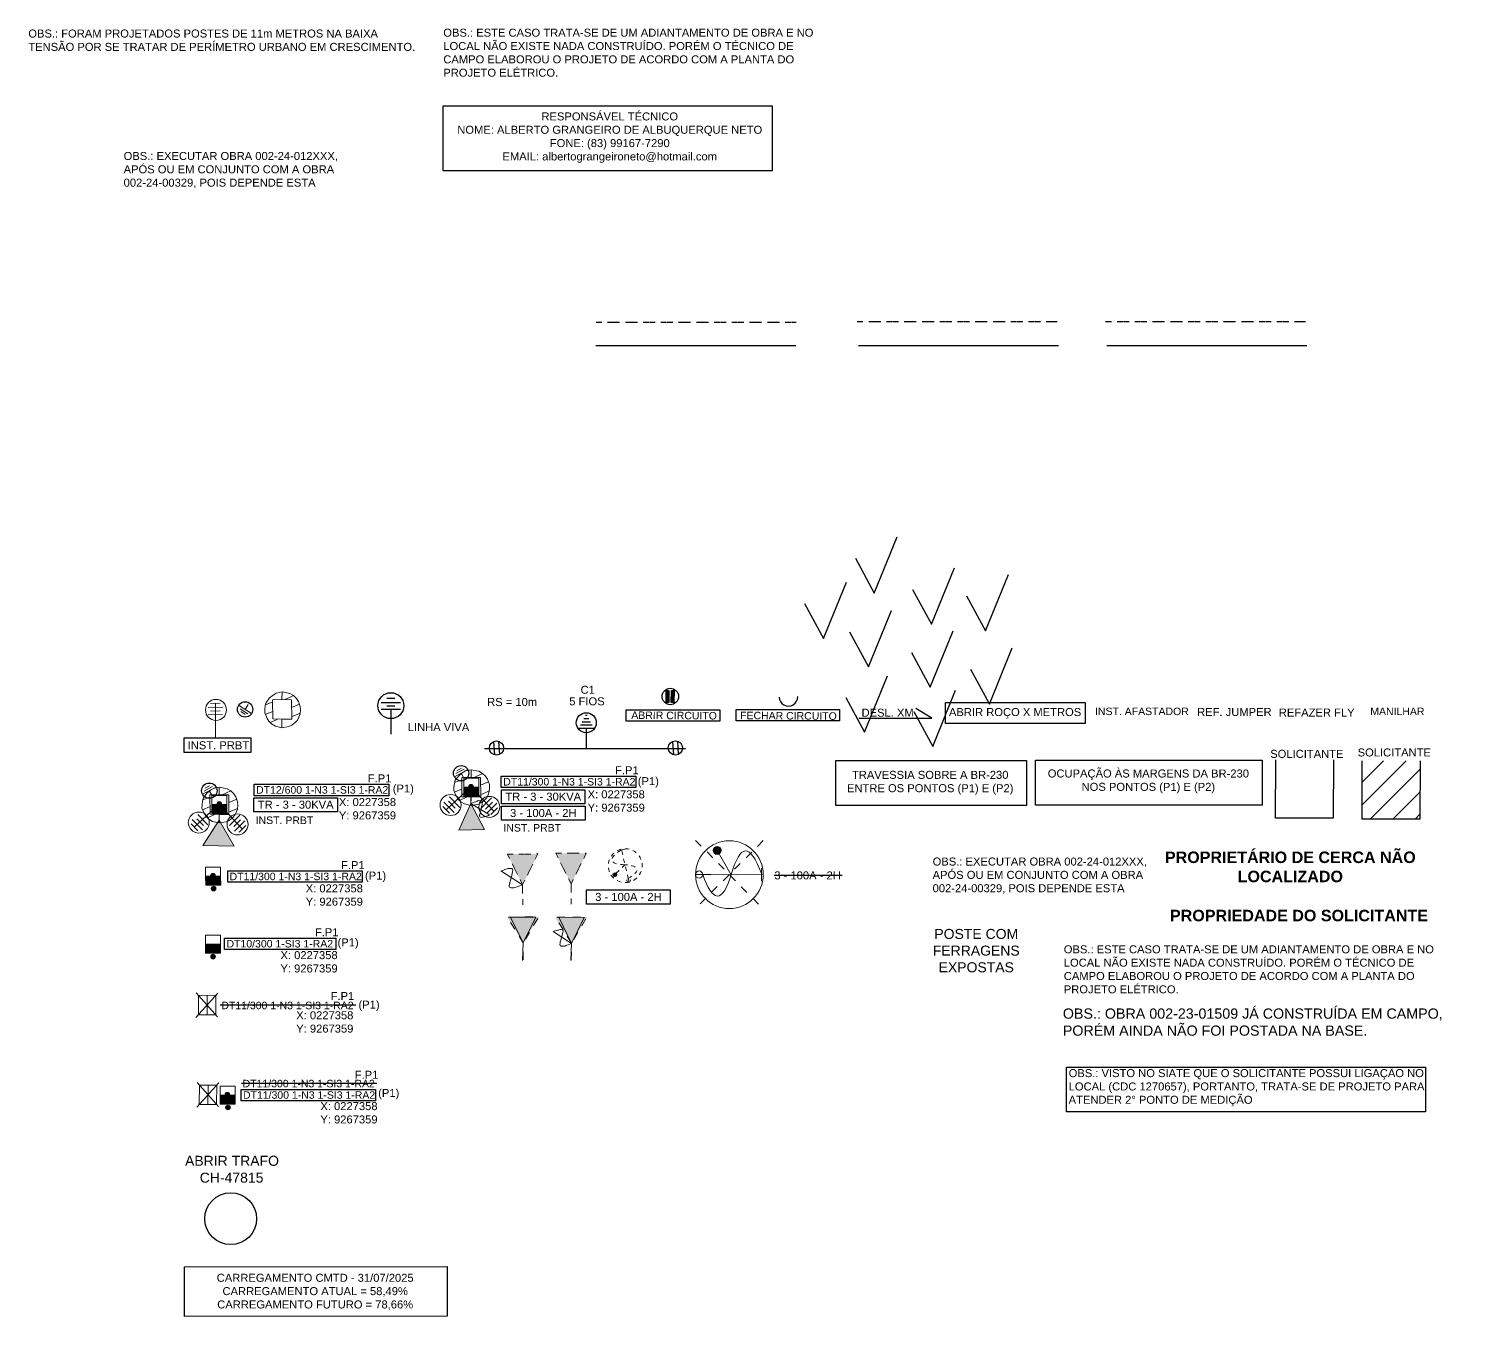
# Paper-space layout 'OBSERVAÇÕES' of a CAD drawing. Extents: x -300443 to 1108, y -9195518 to 518.
# Drawn here: x 13.5 to 299.2, y 2.8 to 260.4 of the extents above; entities that cross this region are included whole.
import ezdxf

# ---------------------------------------------------------------- set-up
doc = ezdxf.new("R2010")
doc.units = 0
doc.header["$MEASUREMENT"] = 0
doc.linetypes.add('TRACEJADA', pattern=[3.45, 1.15, -1.15, 1.15])
doc.layers.get('0').update_dxf_attribs({"linetype": 'CONTINUOUS'})
for name, color, linetype in [('06- CERCADO', 252, 'CERCA'), ('Arvores', 3, 'CONTINUOUS'), ('CABO_MT', 7, 'CONTINUOUS'), ('EO_WIRE_SEGMENT_INST', 7, 'CONTINUOUS'), ('FORMATO', 7, 'CONTINUOUS'), ('PARA-RAIOS', 7, 'CONTINUOUS'), ('PTE_P', 3, 'CONTINUOUS'), ('Textos', 7, 'CONTINUOUS'), ('TEXTOS A IMPLANTAR', 1, 'CONTINUOUS'), ('TRAFO', 7, 'CONTINUOUS')]:
    doc.layers.add(name, color=color, linetype=linetype)
doc.styles.get("Standard").update_dxf_attribs({"font": 'arial.ttf'})
doc.linetypes.add('CERCA', pattern='A,1.2,-0.13,["X",Standard,S=0.25,R=0,X=-0.075,Y=-0.125],-0.13', length=1.46)

# ---------------------------------------------------------------- blocks, each defined once
blk = doc.blocks.new('PRMT_INST')
at = {"layer": 'PARA-RAIOS', "color": 100, "lineweight": 0, "true_color": 0x00ff40}
for points in [[(-1.492047, 5.95678), (1.422643, 6.038684)], [(-0.988698, 6.729342), (0.921378, 6.779585)], [(0, 0), (0.015917, 6.761003)], [(-1.49413, 4.443317), (1.420559, 4.525223)], [(-0.990781, 5.21588), (0.919295, 5.266122)]]:
    blk.add_lwpolyline(points, dxfattribs=at)
blk.add_circle((0.086824, 5.45893), 2.100262, dxfattribs=at)
blk = doc.blocks.new('instprbt')
at = {"color": 1}
blk.add_lwpolyline([(-6.3, 0.15), (7.05, 0.15), (7.05, -2.8), (-6.3, -2.8)], close=True, dxfattribs=at)
blk.add_blockref('PRMT_INST', (0, 0.26))
at = {"layer": 'FORMATO', "color": 1, "insert": (-5.58, -0.55), "char_height": 1.6, "width": 42.9914, "attachment_point": 1}
blk.add_mtext('INST. PRBT', dxfattribs=at)
blk = doc.blocks.new('Clipboard8370')
at = {"color": 1, "lineweight": 20, "flags": 128}
for points in [[(3.442693, 1.707189), (3.419326, 0), (2.126671, 0.308707), (1.384243, 0.756506), (0.838047, 1.287021), (0.507665, 1.84967), (0, 2.9464), (0.012759, 3.643313), (0.112829, 4.416443), (0.284971, 5.048214), (0.681479, 5.551264), (0.978838, 5.953076), (1.672134, 6.531782), (2.312004, 6.914963), (3.456912, 7.148384), (3.438918, 5.631104), (1.58209, 5.602119), (1.608369, 1.747738), (3.442693, 1.707189)], [(3.438918, 5.631104), (3.456912, 7.148384), (5.020505, 6.852179), (5.753553, 6.422097), (6.361182, 5.83526), (6.758316, 5.25216), (7.106897, 4.226238), (7.166928, 3.556235), (7.077309, 2.777489), (6.854175, 2.110464), (6.584571, 1.540705), (6.083117, 1.008223), (5.431299, 0.506478), (4.818441, 0.213651), (3.419326, 0), (3.442693, 1.707189), (5.39207, 1.720713), (5.338559, 5.592458), (3.438918, 5.631104)], [(4.056969, 5.618531), (5.753553, 6.422097)], [(0.102016, 2.637035), (1.607922, 3.257651)], [(0.163973, 4.604145), (1.594463, 5.157681)], [(5.359748, 4.059371), (6.932606, 4.739199)], [(5.386094, 2.153128), (7.093535, 2.918486)], [(1.111145, 1.021764), (2.519137, 1.663883)]]:
    blk.add_lwpolyline(points, dxfattribs=at)
blk = doc.blocks.new('Clipboard8027')
h = blk.add_hatch(color=7)
h.dxf.hatch_style = 2
h.paths.add_polyline_path([(3, 1.81), (3.01, 0.01), (0.01, 0), (0, 1.8)])
at = {"color": 7, "lineweight": 0}
for points in [[(3, 1.81), (3, 3.61), (0, 3.6), (0, 1.8)], [(3, 1.81), (3.01, 0.01), (0.01, 0), (0, 1.8)], [(3.01, 0.01), (3, 1.81), (0, 1.8), (0.01, 0)]]:
    blk.add_lwpolyline(points, close=True, dxfattribs=at)
blk = doc.blocks.new('Clipboard4108')
h = blk.add_hatch(color=7)
edge = h.paths.add_edge_path()
edge.add_arc((0.463903, 0.463903), 0.463903, 74.00623623, 434.00623623)
h = blk.add_hatch(color=7)
edge = h.paths.add_edge_path()
edge.add_arc((0.463903, 0.463903), 0.463903, 74.00623623, 434.00623623)
at = {"color": 7, "lineweight": 0}
blk.add_circle((0.463903, 0.463903), 0.463903, dxfattribs=at)
blk.add_circle((0.463903, 0.463903), 0.463903, dxfattribs=at)
blk = doc.blocks.new('Clipboard8451')
at = {"color": 1}
for name, p in [('Clipboard8027', (0, 0)), ('Clipboard4108', (1.001781, 1.431733))]:
    blk.add_blockref(name, p, dxfattribs=at)
blk = doc.blocks.new('TR INST.')
at = {"layer": 'TRAFO'}
h = blk.add_hatch(color=7, dxfattribs=at)
h.dxf.hatch_style = 2
h.paths.add_polyline_path([(47.11, 281.1), (44.11, 286.26), (50.36, 286.15)])
at = {"layer": 'TRAFO', "color": 7, "lineweight": 0}
blk.add_lwpolyline([(47.11, 281.1), (44.11, 286.26), (50.36, 286.15)], close=True, dxfattribs=at)
blk.add_lwpolyline([(47.1, 277.76), (47.11, 281.1)], dxfattribs=at)
blk = doc.blocks.new('TERRA3_MP')
at = {"color": 24, "lineweight": 0, "true_color": 0x993300}
for points in [[(0, 0), (-0.60325, -0.956027)], [(-1.901473, -0.134055), (0.694972, -1.774472)], [(-1.626306, -0.814916), (-0.038806, -1.816805)], [(-1.49225, -1.404055), (-0.627945, -1.950861)]]:
    blk.add_lwpolyline(points, dxfattribs=at)
at = {"color": 3}
blk.add_circle((-0.602455, -0.954766), 1.534677, dxfattribs=at)
blk = doc.blocks.new('Clipboard21627')
for name, p, rotation in [('TERRA3_MP', (4.74, 10.09), 240.5083553517834), ('PRMT_INST', (6.16, 8.37), 132.8773469735814), ('PRMT_INST', (6.16, 8.37), 223.3046367968815)]:
    blk.add_blockref(name, p, dxfattribs=dict(rotation=rotation))
at = {"color": 1}
for name, p in [('Clipboard8370', (2.74, 4.63)), ('Clipboard8451', (4.72, 6.5))]:
    blk.add_blockref(name, p, dxfattribs=at)
at = {"layer": 'TRAFO', "rotation": 179.7708181042449}
blk.add_blockref('TR INST.', (54.44, 286.08), dxfattribs=at)
blk = doc.blocks.new('tc.inst')
at = {"color": 1}
for points in [[(-5.95, 3.89), (20.94, 3.89), (20.94, 1.59), (-5.95, 1.59)], [(-6.01, 1.19), (10.69, 1.19), (10.69, -1.64), (-6.01, -1.64)]]:
    blk.add_lwpolyline(points, close=True, dxfattribs=at)
blk.add_blockref('Clipboard21627', (-19.13, -8.48))
at = {"layer": 'FORMATO', "color": 5, "insert": (16.76, 5.86), "char_height": 1.6, "width": 42.9914, "attachment_point": 1}
blk.add_mtext('F.P1\\P', dxfattribs=at)
at = {"layer": 'FORMATO', "color": 3, "insert": (21.75, 3.84), "char_height": 1.6, "width": 42.9914, "attachment_point": 1}
blk.add_mtext('(P1)', dxfattribs=at)
at = {"layer": 'FORMATO', "color": 1, "width": 42.9914, "attachment_point": 1}
for s, insert, char_height in [('\\pxqc;TR - 3 - 30KVA', (-19.15, 0.61), 1.6), ('INST. PRBT', (-5.66, -2.56), 1.5)]:
    blk.add_mtext(s, dxfattribs=dict(at, insert=insert, char_height=char_height))
at = {"layer": 'FORMATO', "color": 0, "insert": (10.98, 1.13), "char_height": 1.6, "width": 42.9914, "attachment_point": 1}
blk.add_mtext('X: 0227358^JY: 9267359 ', dxfattribs=at)
at = {"layer": 'TEXTOS A IMPLANTAR', "color": 1, "insert": (17.65, 3.51), "char_height": 1.5, "width": 46.4531, "attachment_point": 2}
blk.add_mtext('\\pxql;DT12/600 1-N3 1-SI3 1-RA2', dxfattribs=at)
blk = doc.blocks.new('Clipboard8739')
at = {"color": 24, "lineweight": 0, "true_color": 0x993300}
for points in [[(0.235658, 2.355388), (2.832103, 0.714971)], [(0.510825, 1.674527), (2.098325, 0.672638)], [(0.644881, 1.085388), (1.509186, 0.538582)], [(2.137131, 2.489443), (1.533881, 1.533416)]]:
    blk.add_lwpolyline(points, dxfattribs=at)
at = {"color": 3}
blk.add_circle((1.534677, 1.534677), 1.534677, dxfattribs=at)
blk = doc.blocks.new('atr.inst')
at = {"color": 1}
blk.add_blockref('Clipboard8739', (-1.51, -1.61), dxfattribs=at)
blk = doc.blocks.new('Clipboard8442')
at = {"color": 1}
for name, p in [('Clipboard8027', (0, 0)), ('Clipboard4108', (1.001781, 1.431733))]:
    blk.add_blockref(name, p, dxfattribs=at)
blk = doc.blocks.new('pmt.inst')
at = {"color": 1}
blk.add_lwpolyline([(-12.06, 1.35), (14.83, 1.35), (14.83, -0.95), (-12.06, -0.95)], close=True, dxfattribs=at)
for name, p in [('Clipboard8442', (-16.47, -1.52)), ('Clipboard4108', (-15.35, -2.67))]:
    blk.add_blockref(name, p, dxfattribs=at)
at = {"layer": 'FORMATO', "color": 5, "insert": (10.6, 3.29), "char_height": 1.6, "width": 42.9914, "attachment_point": 1}
blk.add_mtext('F.P1\\P', dxfattribs=at)
at = {"layer": 'FORMATO', "color": 3, "insert": (15.4, 1.19), "char_height": 1.6, "width": 42.9914, "attachment_point": 1}
blk.add_mtext('(P1)', dxfattribs=at)
at = {"layer": 'FORMATO', "color": 0, "insert": (3.54, -1.36), "char_height": 1.6, "width": 42.9914, "attachment_point": 1}
blk.add_mtext('X: 0227358^JY: 9267359 ', dxfattribs=at)
at = {"layer": 'TEXTOS A IMPLANTAR', "color": 1, "insert": (11.54, 0.97), "char_height": 1.5, "width": 46.4531, "attachment_point": 2}
blk.add_mtext('\\pxql;DT11/300 1-N3 1-SI3 1-RA2', dxfattribs=at)
blk = doc.blocks.new('pbt.inst')
at = {"color": 1}
blk.add_lwpolyline([(-9.7, 0.81), (12.52, 0.81), (12.52, -1.49), (-9.7, -1.49)], close=True, dxfattribs=at)
for name, p in [('Clipboard8027', (-13.56, -2.23)), ('Clipboard4108', (-12.49, -3.35))]:
    blk.add_blockref(name, p, dxfattribs=at)
at = {"layer": 'FORMATO', "color": 5, "insert": (8.35, 2.78), "char_height": 1.6, "width": 42.9914, "attachment_point": 1}
blk.add_mtext('F.P1\\P', dxfattribs=at)
at = {"layer": 'FORMATO', "color": 3, "insert": (12.87, 0.76), "char_height": 1.6, "width": 42.9914, "attachment_point": 1}
blk.add_mtext('(P1)', dxfattribs=at)
at = {"layer": 'FORMATO', "color": 0, "insert": (1.46, -1.79), "char_height": 1.6, "width": 42.9914, "attachment_point": 1}
blk.add_mtext('X: 0227358^JY: 9267359 ', dxfattribs=at)
at = {"layer": 'TEXTOS A IMPLANTAR', "color": 1, "insert": (13.9, 0.44), "char_height": 1.5, "width": 46.4531, "attachment_point": 2}
blk.add_mtext('\\pxql;DT10/300 1-SI3 1-RA2', dxfattribs=at)
blk = doc.blocks.new('Clipboard21233')
at = {"color": 1, "lineweight": 0, "true_color": 0xff0000}
for points in [[(2.226027, 6.205361), (4.22275, 0)], [(0, 2.515306), (6.304138, 3.802945)], [(1.538111, 4.155722), (4.885972, 2.197806)]]:
    blk.add_lwpolyline(points, dxfattribs=at)
blk.add_lwpolyline([(0.656166, 2.645833), (2.409472, 5.647972), (5.760861, 3.693583), (4.007555, 0.691445)], close=True, dxfattribs=at)
blk = doc.blocks.new('PRemove')
at = {"color": 250, "true_color": 0x333333}
blk.add_lwpolyline([(-12.79, -0.01), (14.29, -0.01)], dxfattribs=at)
at = {"color": 1, "rotation": 300.0183674276092}
blk.add_blockref('Clipboard21233', (-19.76, 1.17), dxfattribs=at)
at = {"layer": 'FORMATO', "color": 5, "insert": (9.28, 2.58), "char_height": 1.6, "width": 42.9914, "attachment_point": 1}
blk.add_mtext('F.P1\\P', dxfattribs=at)
at = {"layer": 'FORMATO', "color": 3, "insert": (14.85, 0.86), "char_height": 1.6, "width": 42.9914, "attachment_point": 1}
blk.add_mtext('(P1)', dxfattribs=at)
at = {"layer": 'FORMATO', "color": 0, "insert": (2.4, -1.27), "char_height": 1.6, "width": 42.9914, "attachment_point": 1}
blk.add_mtext('X: 0227358^JY: 9267359 ', dxfattribs=at)
at = {"layer": 'TEXTOS A IMPLANTAR', "color": 250, "true_color": 0x333333, "insert": (10.66, 0.64), "char_height": 1.5, "width": 46.4531, "attachment_point": 2}
blk.add_mtext('\\pxql;DT11/300 1-N3 1-SI3 1-RA2', dxfattribs=at)
blk = doc.blocks.new('psubs')
at = {"color": 1}
blk.add_lwpolyline([(-10.33, 0.53), (16.57, 0.53), (16.57, -1.77), (-10.33, -1.77)], close=True, dxfattribs=at)
at = {"color": 250, "true_color": 0x333333}
blk.add_lwpolyline([(-10.25, 1.8), (16.84, 1.8)], dxfattribs=at)
at = {"color": 1, "rotation": 300.0183674276092}
blk.add_blockref('Clipboard21233', (-21.29, 0.64), dxfattribs=at)
at = {"color": 1}
for name, p in [('Clipboard8442', (-14.52, -2.41)), ('Clipboard4108', (-13.41, -3.56))]:
    blk.add_blockref(name, p, dxfattribs=at)
at = {"layer": 'FORMATO', "color": 5, "insert": (12.41, 4.24), "char_height": 1.6, "width": 42.9914, "attachment_point": 1}
blk.add_mtext('F.P1\\P', dxfattribs=at)
at = {"layer": 'FORMATO', "color": 3, "insert": (17.09, 0.61), "char_height": 1.6, "width": 42.9914, "attachment_point": 1}
blk.add_mtext('(P1)', dxfattribs=at)
at = {"layer": 'FORMATO', "color": 0, "insert": (5.53, -2.02), "char_height": 1.6, "width": 42.9914, "attachment_point": 1}
blk.add_mtext('X: 0227358^JY: 9267359 ', dxfattribs=at)
at = {"layer": 'TEXTOS A IMPLANTAR', "color": 250, "true_color": 0x333333, "insert": (13.21, 2.44), "char_height": 1.5, "width": 46.4531, "attachment_point": 2}
blk.add_mtext('\\pxql;DT11/300 1-N3 1-SI3 1-RA2', dxfattribs=at)
at = {"layer": 'TEXTOS A IMPLANTAR', "color": 1, "insert": (13.28, 0.15), "char_height": 1.5, "width": 46.4531, "attachment_point": 2}
blk.add_mtext('\\pxql;DT11/300 1-N3 1-SI3 1-RA2', dxfattribs=at)
blk = doc.blocks.new('abrirtrafo')
at = {"color": 1}
blk.add_circle((0.16, -0.1), 5.19, dxfattribs=at)
at = {"layer": 'Textos', "color": 1, "linetype": 'Continuous'}
for s, p in [('ABRIR TRAFO', (-8.97, 10.48)), ('CH-47815', (-6.03, 7.11))]:
    blk.add_text(s, height=2, dxfattribs=at).set_placement(p)
blk = doc.blocks.new('TRAFO COM CH INST')
at = {"layer": 'TRAFO'}
h = blk.add_hatch(color=0, dxfattribs=at)
h.dxf.hatch_style = 2
h.paths.add_polyline_path([(0.11, 3.39), (-2.43, 8.69), (2.69, 8.64)])
at = {"layer": 'TRAFO', "color": 7, "lineweight": 0}
blk.add_lwpolyline([(0.11, 3.39), (-2.43, 8.69), (2.69, 8.64)], close=True, dxfattribs=at)
for points in [[(-3.56, 5.79), (-3.19, 5.97), (-2.9, 6.03), (-2.7, 6.08), (-2.51, 6.12), (-2.31, 6.16), (-2.12, 6.2), (-1.92, 6.24), (-1.7, 6.18), (-1.59, 6.11), (-1.54, 5.91), (-1.52, 5.81), (-1.6, 5.69), (-1.83, 4.83), (-1.98, 4.08), (-2.11, 3.75), (-2.15, 3.43), (-2.23, 3.31), (-2.21, 3.22), (-2.17, 3.02), (-2.05, 2.94), (-1.93, 2.87), (-1.73, 2.91), (-1.42, 2.87), (-1.22, 2.91), (-1.05, 3.05), (-0.85, 3.09), (-0.56, 3.15), (0.11, 3.39)], [(-3.56, 5.79), (0.11, 3.39)], [(0, 0), (0.11, 3.39)]]:
    blk.add_lwpolyline(points, dxfattribs=at)
blk = doc.blocks.new('Clipboard22842')
for name, p, rotation in [('TERRA3_MP', (4.74, 10.37), 240.5083553517834), ('PRMT_INST', (6.16, 8.66), 132.8773469735814), ('PRMT_INST', (6.16, 8.66), 223.3046367968815)]:
    blk.add_blockref(name, p, dxfattribs=dict(rotation=rotation))
at = {"color": 1}
for name, p in [('Clipboard8370', (2.74, 4.91)), ('Clipboard8451', (4.72, 6.78))]:
    blk.add_blockref(name, p, dxfattribs=at)
at = {"layer": 'TRAFO', "rotation": 181.6307888450395}
blk.add_blockref('TRAFO COM CH INST', (6.18, 8.71), dxfattribs=at)
blk = doc.blocks.new('tcc.inst')
at = {"color": 1}
for points in [[(-7.02, 4.78), (19.88, 4.78), (19.88, 2.47), (-7.02, 2.47)], [(-6.99, 2.06), (9.71, 2.06), (9.71, -0.77), (-6.99, -0.77)], [(-6.98, -1.21), (9.72, -1.21), (9.72, -4.04), (-6.98, -4.04)]]:
    blk.add_lwpolyline(points, close=True, dxfattribs=at)
blk.add_blockref('Clipboard22842', (-19.26, -6.01))
at = {"layer": 'FORMATO', "color": 5, "insert": (15.73, 6.75), "char_height": 1.6, "width": 42.9914, "attachment_point": 1}
blk.add_mtext('F.P1\\P', dxfattribs=at)
at = {"layer": 'FORMATO', "color": 3, "insert": (20.27, 4.57), "char_height": 1.6, "width": 42.9914, "attachment_point": 1}
blk.add_mtext('(P1)', dxfattribs=at)
at = {"layer": 'FORMATO', "color": 1, "width": 42.9914, "attachment_point": 1}
for s, insert, char_height in [('\\pxqc;TR - 3 - 30KVA', (-20.13, 1.47), 1.6), ('\\pxqc;3 - 100A - 2H', (-20.12, -1.8), 1.6), ('INST. PRBT', (-6.6, -4.81), 1.5)]:
    blk.add_mtext(s, dxfattribs=dict(at, insert=insert, char_height=char_height))
at = {"layer": 'FORMATO', "color": 0, "insert": (10.24, 1.94), "char_height": 1.6, "width": 42.9914, "attachment_point": 1}
blk.add_mtext('X: 0227358^JY: 9267359 ', dxfattribs=at)
at = {"layer": 'TEXTOS A IMPLANTAR', "color": 1, "insert": (16.59, 4.4), "char_height": 1.5, "width": 46.4531, "attachment_point": 2}
blk.add_mtext('\\pxql;DT11/300 1-N3 1-SI3 1-RA2', dxfattribs=at)
blk = doc.blocks.new('Clipboard10296')
h = blk.add_hatch(color=252)
h.dxf.hatch_style = 1
h.paths.add_polyline_path([(1.28, 10.17), (7.36, 10.18), (4.33, 4.03)])
at = {"color": 1, "linetype": 'TRACEJADA', "lineweight": 0}
blk.add_lwpolyline([(4.33, 4.03), (1.28, 10.17), (7.36, 10.18)], close=True, dxfattribs=at)
at = {"color": 1, "lineweight": 0}
for points in [[(0, 6.78), (4.33, 4.03)], [(0.03, 6.77), (0.48, 6.96), (0.75, 7.07), (1.05, 7.17), (1.26, 7.23), (1.44, 7.27), (1.7, 7.31), (1.96, 7.31), (2.14, 7.27), (2.28, 7.16), (2.36, 6.95), (2.35, 6.8), (2.33, 6.64), (2.08, 5.63), (1.85, 4.73), (1.77, 4.41), (1.69, 4.07), (1.65, 3.86), (1.66, 3.73), (1.72, 3.57), (1.85, 3.45), (2.01, 3.4), (2.25, 3.39), (2.54, 3.43), (2.76, 3.48), (2.99, 3.54), (3.21, 3.62), (3.59, 3.76), (4.33, 4.04)]]:
    blk.add_lwpolyline(points, dxfattribs=at)
at = {"color": 1, "linetype": 'TRACEJADA', "lineweight": 0}
blk.add_lwpolyline([(4.35, 0), (4.33, 4.03)], dxfattribs=at)
blk = doc.blocks.new('tcf.remove')
at = {"color": 1}
blk.add_blockref('Clipboard10296', (-4.4, -5.66), dxfattribs=at)
blk = doc.blocks.new('Clipboard10274')
h = blk.add_hatch(color=252)
h.dxf.hatch_style = 1
h.paths.add_polyline_path([(0, 10.17), (6.08, 10.18), (3.05, 4.03)])
at = {"color": 1, "linetype": 'TRACEJADA', "lineweight": 0}
blk.add_lwpolyline([(3.05, 4.03), (0, 10.17), (6.08, 10.18)], close=True, dxfattribs=at)
blk.add_lwpolyline([(3.07, 0), (3.05, 4.03)], dxfattribs=at)
blk = doc.blocks.new('TRemove')
at = {"color": 1}
blk.add_blockref('Clipboard10274', (-3, -5.62), dxfattribs=at)
blk = doc.blocks.new('Clipboard23671')
at = {"true_color": 0xbfbfbf}
h = blk.add_hatch(color=9, dxfattribs=at)
h.dxf.hatch_style = 2
h.paths.add_polyline_path([(3.24, 3.51), (0, 8.66), (6.32, 8.7)])
at = {"layer": 'TRAFO', "true_color": 0xffffff}
h = blk.add_hatch(color=7, dxfattribs=at)
h.dxf.hatch_style = 2
h.paths.add_polyline_path([(3.23, 3.5), (0.55, 8.62), (5.79, 8.61)])
at = {"color": 40, "lineweight": 0, "true_color": 0xffd300}
for points in [[(0.31, 8.66), (1.91, 8.67)], [(3.51, 8.68), (5.11, 8.69)], [(1.53, 6.22), (0.68, 7.57)], [(6.11, 8.36), (5.29, 6.98)], [(3.23, 3.51), (2.38, 4.86)], [(3.23, 3.3), (3.23, 3.51)], [(4.48, 5.6), (3.66, 4.23)], [(3.18, 0.1), (3.21, 1.7)]]:
    blk.add_lwpolyline(points, dxfattribs=at)
at = {"layer": 'TRAFO', "color": 7, "lineweight": 0}
blk.add_lwpolyline([(3.23, 3.5), (0.65, 8.67), (5.77, 8.62)], close=True, dxfattribs=at)
blk.add_lwpolyline([(3.1, 0), (3.23, 3.5)], dxfattribs=at)
blk = doc.blocks.new('Tsubs')
at = {"color": 8}
blk.add_blockref('Clipboard23671', (-3.17, -4.67), dxfattribs=at)
blk = doc.blocks.new('TRAFO COM CHAVE')
at = {"layer": 'TRAFO'}
h = blk.add_hatch(color=7, dxfattribs=at)
h.dxf.hatch_style = 2
h.paths.add_polyline_path([(55.53, 280.86), (52.99, 286.15), (58.11, 286.1)])
at = {"layer": 'TRAFO', "color": 7, "lineweight": 0}
blk.add_lwpolyline([(55.53, 280.86), (52.99, 286.15), (58.11, 286.1)], close=True, dxfattribs=at)
for points in [[(51.86, 283.26), (52.23, 283.44), (52.52, 283.5), (52.72, 283.54), (52.92, 283.58), (53.11, 283.62), (53.31, 283.66), (53.5, 283.7), (53.72, 283.65), (53.84, 283.57), (53.88, 283.37), (53.9, 283.28), (53.82, 283.16), (53.59, 282.29), (53.44, 281.54), (53.31, 281.21), (53.27, 280.9), (53.2, 280.78), (53.22, 280.68), (53.26, 280.48), (53.38, 280.41), (53.49, 280.33), (53.69, 280.37), (54, 280.33), (54.2, 280.38), (54.38, 280.51), (54.57, 280.55), (54.86, 280.62), (55.53, 280.86)], [(51.86, 283.26), (55.53, 280.86)], [(55.42, 277.46), (55.53, 280.86)]]:
    blk.add_lwpolyline(points, dxfattribs=at)
blk = doc.blocks.new('TRAFO SUBST.')
h = blk.add_hatch(color=9)
h.dxf.hatch_style = 2
h.paths.add_polyline_path([(0.05, 3.41), (-3.19, 8.55), (3.13, 8.6)])
at = {"color": 40, "lineweight": 0, "true_color": 0xffd300}
for points in [[(0.33, 8.58), (1.93, 8.59)], [(-2.87, 8.56), (-1.27, 8.57)], [(-1.66, 6.12), (-2.51, 7.47)], [(2.93, 8.25), (2.11, 6.88)], [(0.05, 3.41), (-0.8, 4.76)], [(0.04, 3.2), (0.05, 3.41)], [(1.29, 5.5), (0.47, 4.13)], [(0, 0), (0.02, 1.6)]]:
    blk.add_lwpolyline(points, dxfattribs=at)
blk = doc.blocks.new('tcf.subs')
at = {"layer": 'TRAFO'}
for name, p in [('TRAFO COM CHAVE', (-55.54, -282.37)), ('TRAFO SUBST.', (-0.03, -4.8))]:
    blk.add_blockref(name, p, dxfattribs=at)
blk = doc.blocks.new('Clipboard6679')
h = blk.add_hatch(color=16)
edge = h.paths.add_edge_path()
edge.add_ellipse((2.588865, 3.237066), major_axis=(0, 0.807861), ratio=0.9563320019, start_angle=0, end_angle=360)
at = {"color": 16, "lineweight": 0, "true_color": 0x800000}
for points in [[(1.142015, 10.561312), (1.361198, 10.874705), (1.816282, 11.403871), (2.211943, 11.780028)], [(3.5402, 12.70996), (3.999976, 12.938455), (4.589115, 13.164232), (5.052109, 13.29811)], [(5.008921, 12.934927), (4.070532, 12.275232), (3.692605, 11.98055)], [(6.522337, 13.29476), (4.939785, 12.920061)], [(5.712907, 11.057382), (5.338701, 12.640051)], [(6.660063, 13.506427), (7.055032, 13.506427), (7.718254, 13.446455), (8.273129, 13.337828)], [(9.798246, 12.786208), (10.304115, 12.511594), (10.879143, 12.112955), (11.146898, 11.885983)], [(0.388682, 4.355806), (0.292282, 4.605844), (0.126476, 5.191455), (0.013587, 5.787649), (0, 5.929911)], [(0.000586, 7.551763), (0.017115, 7.724399), (0.147643, 8.387621), (0.352254, 9.047316), (0.386013, 9.126671)], [(2.46164, 10.91998), (2.080865, 10.528982), (1.696337, 10.02451), (1.488388, 9.629709)], [(1.800615, 8.172584), (1.862143, 8.112455), (2.310171, 7.847871), (2.899309, 7.625621), (3.277728, 7.530098)], [(4.879148, 7.258334), (5.499282, 7.195232), (6.500708, 7.139598)], [(6.642282, 7.131732), (5.469575, 6.004954)], [(6.461319, 7.892045), (6.087113, 9.474714)], [(7.630949, 7.035842), (6.642282, 7.131732)], [(7.209731, 4.726708), (6.835525, 6.309377)], [(10.752799, 6.211322), (10.618087, 6.299177), (10.081865, 6.53201), (9.415115, 6.733094), (9.234538, 6.770814)], [(12.24806, 10.695745), (12.300837, 10.62776), (12.653615, 10.066844), (12.946421, 9.488288), (13.028433, 9.274286)], [(13.45176, 7.708313), (13.510865, 7.092927), (13.510865, 6.447344), (13.476315, 6.08649)], [(2.217828, 1.707096), (2.052643, 1.847121), (1.579921, 2.344538), (1.163643, 2.88076), (1.139673, 2.918495)], [(4.296868, 4.878176), (3.124162, 3.751398)], [(5.063432, 0.197484), (4.419782, 0.393677), (3.777726, 0.661788), (3.551306, 0.784702)], [(8.286226, 0.174955), (7.686504, 0.062066), (7.058559, 0.002094), (6.673316, 0)], [(8.286226, 0.174955), (8.021643, 0.164371), (7.750004, 0.263149), (7.541865, 0.460705), (7.432504, 0.704121), (7.418393, 0.972232), (7.503885, 1.207336)], [(7.958143, 1.561371), (7.583937, 3.14404)], [(7.958143, 1.561371), (8.850671, 2.157566), (9.29428, 2.487694)], [(8.783919, 1.10226), (8.815393, 1.032205), (8.829504, 0.764094), (8.730726, 0.495982), (8.529643, 0.284316), (8.286226, 0.174955)], [(8.538252, 0.245884), (8.286226, 0.174955)], [(11.347807, 1.817653), (11.147254, 1.628399), (10.611032, 1.212121), (10.046587, 0.859344)], [(10.529901, 3.541928), (10.738032, 3.748594), (11.111976, 4.21426), (11.351865, 4.644649), (11.418634, 4.878341)], [(13.12498, 4.503045), (13.112226, 4.461205), (12.840587, 3.819149), (12.501921, 3.205316), (12.39689, 3.053811)]]:
    blk.add_lwpolyline(points, dxfattribs=at)
at = {"color": 7, "lineweight": 0}
for points in [[(2.775837, 2.439788), (2.486559, 2.429205), (2.186698, 2.545621), (1.953865, 2.778455), (1.833921, 3.057149), (1.816282, 3.364066), (1.839774, 3.435353)], [(3.094226, 3.823728), (3.220337, 3.695677), (3.343809, 3.416982), (3.361448, 3.110066), (3.255615, 2.799621), (3.040421, 2.559732), (2.872762, 2.483727)], [(8.286226, 0.174955), (7.936976, 1.656621)]]:
    blk.add_lwpolyline(points, dxfattribs=at)
at = {"color": 140, "lineweight": 0, "true_color": 0x00c9ff}
blk.add_lwpolyline([(7.647698, 2.866649), (8.046337, 1.205066)], dxfattribs=at)
blk = doc.blocks.new('CF.inst')
at = {"color": 1}
blk.add_lwpolyline([(-7.61, -4.07), (9.09, -4.07), (9.09, -6.9), (-7.61, -6.9)], close=True, dxfattribs=at)
at = {"color": 1, "xscale": 0.5, "yscale": 0.5, "zscale": 0.5}
blk.add_blockref('Clipboard6679', (-3.26, -2.58), dxfattribs=at)
at = {"layer": 'FORMATO', "color": 1, "insert": (-20.75, -4.66), "char_height": 1.6, "width": 42.9914, "attachment_point": 1}
blk.add_mtext('\\pxqc;3 - 100A - 2H', dxfattribs=at)
blk = doc.blocks.new('Clipboard21635')
h = blk.add_hatch(color=16)
edge = h.paths.add_edge_path()
edge.add_arc((13.390391, 7.81932), 0.799042, 0, 360)
at = {"color": 16, "lineweight": 0, "true_color": 0x800000}
for points in [[(8.4154, 16.259798), (8.447949, 17.885778)], [(12.118627, 13.30325), (11.155544, 13.768917), (10.284183, 14.139334), (9.508072, 14.4145), (8.827211, 14.594417), (8.238072, 14.682611), (7.744183, 14.672028), (7.345544, 14.566195), (7.038627, 14.368639), (6.826961, 14.072306), (6.710544, 13.68425), (6.68585, 13.200945), (6.756405, 12.618861), (6.922211, 11.945056), (7.179739, 11.176), (7.532516, 10.311695), (7.980544, 9.352139)], [(8.350301, 13.007839), (8.38285, 14.633818)], [(12.118627, 13.30325), (3.369739, 4.949472)], [(1.625728, 9.781701), (0, 9.82501)], [(4.877186, 9.695083), (3.251457, 9.738392)], [(3.7966, 5.005917), (4.840822, 4.529667), (5.782739, 4.152195), (6.618822, 3.8735), (7.3526, 3.697111), (7.980544, 3.6195), (8.502655, 3.640667), (8.922461, 3.764139), (9.236433, 3.986389), (9.444572, 4.307417), (9.550405, 4.727222), (9.550405, 5.249334), (9.444572, 5.870222), (9.236433, 6.589889), (8.922461, 7.411861), (8.502655, 8.329084), (7.980544, 9.352139)], [(8.128644, 9.608465), (6.502915, 9.651774)], [(7.980544, 9.352139), (13.388627, 7.821084)], [(8.285202, 9.755879), (8.317751, 11.381859)], [(11.380101, 9.521847), (9.754372, 9.565156)], [(14.631559, 9.435229), (13.00583, 9.478538)], [(17.883016, 9.348611), (16.257288, 9.39192)], [(2.720627, 6.131278), (4.516266, 4.247445)], [(8.220103, 6.503919), (8.252653, 8.129899)], [(8.155004, 3.25196), (8.187554, 4.87794)], [(8.089905, 0), (8.122455, 1.62598)]]:
    blk.add_lwpolyline(points, dxfattribs=at)
at = {"color": 7, "lineweight": 0}
blk.add_lwpolyline([(13.148739, 14.2875), (10.947405, 12.184945)], dxfattribs=at)
at = {"color": 5, "lineweight": 0, "true_color": 0x0000ff}
blk.add_lwpolyline([(8.446014, 9.792804), (7.270661, 8.668786)], dxfattribs=at)
at = {"color": 16, "lineweight": 0, "true_color": 0x800000}
for centre, radius in [((8.259239, 9.616722), 6.773333), ((12.633683, 13.793611), 0.712611)]:
    blk.add_circle(centre, radius, dxfattribs=at)
at = {"color": 7, "lineweight": 0}
blk.add_circle((13.390391, 7.81932), 0.799042, dxfattribs=at)
blk = doc.blocks.new('CF.remove')
blk.add_line((8.91, -0.27), (22.51, -0.27))
at = {"color": 1, "rotation": 136.1123996162978}
blk.add_blockref('Clipboard21635', (12.58, 1.06), dxfattribs=at)
at = {"layer": 'FORMATO', "color": 7, "insert": (8.95, 0.51), "char_height": 1.6, "width": 42.9914, "attachment_point": 1}
blk.add_mtext('{\\C7;3 - 100A - 2H}', dxfattribs=at)
blk = doc.blocks.new('cmtd')
at = {"color": 1}
blk.add_lwpolyline([(-25.82, 5.05), (26.69, 5.11), (26.69, -4.8), (-25.82, -4.86)], close=True, dxfattribs=at)
at = {"layer": 'FORMATO', "color": 1, "insert": (-30.97, 3.67), "char_height": 1.6, "width": 62.5018, "attachment_point": 1}
blk.add_mtext('\\pxqc;CARREGAMENTO CMTD - 31/07/2025\\PCARREGAMENTO ATUAL = 58,49%\\PCARREGAMENTO FUTURO = 78,66%', dxfattribs=at)
blk = doc.blocks.new('CONC.BASE')
at = {"color": 1}
blk.add_blockref('Clipboard8370', (-3.44, -3.56), dxfattribs=at)
blk = doc.blocks.new('PR.REMOVE')
at = {"color": 8}
for p, q in [((-1.92, 1.391282), (1.92, 1.391282)), ((-1.92, 0), (1.92, 0)), ((-0.78923, 2.214857), (0.78923, 2.214857)), ((-0.78923, 0.727848), (0.78923, 0.727848)), ((0, 0), (0, -5))]:
    blk.add_line(p, q, dxfattribs=at)
blk.add_circle((0, 0.727848), 2.593177, dxfattribs=at)
blk = doc.blocks.new('LINHAVIVA')
at = {"layer": 'FORMATO', "color": 1, "linetype": 'Continuous'}
blk.add_text('LINHA VIVA', height=1.6, dxfattribs=at).set_placement((-6.4, -0.8))
blk = doc.blocks.new('RS')
at = {"layer": 'FORMATO', "color": 1, "insert": (-4.93, 0.81), "char_height": 1.6, "width": 42.9914, "attachment_point": 1}
blk.add_mtext('RS = 10m', dxfattribs=at)
blk = doc.blocks.new('Terra cerca')
at = {"color": 251}
for p, q in [((-0.43707, 5.731178), (0.520451, 5.724208)), ((-0.095379, 6.370052), (0.188096, 6.367989)), ((-1.462144, 3.814554), (1.517516, 3.792866)), ((-1.120453, 4.453429), (1.185161, 4.436647)), ((-0.778762, 5.092303), (0.852806, 5.080427)), ((0.027686, 3.80371), (-0.001094, -0.150262))]:
    blk.add_line(p, q, dxfattribs=at)
blk.add_circle((0.035552, 4.884428), 2, dxfattribs=at)
blk = doc.blocks.new('000')
at = {"color": 251, "linetype": 'Continuous'}
for p, q in [((1027.800488, 614.127496), (1027.800488, 616.750395)), ((1028.780488, 614.127496), (1028.780488, 616.750395))]:
    blk.add_line(p, q, dxfattribs=at)
at = {"color": 251}
blk.add_circle((1028.290488, 615.438945), 1.423956, dxfattribs=at)
blk = doc.blocks.new('cerca')
at = {"layer": '06- CERCADO', "linetype": 'CERCA', "ltscale": 5}
blk.add_lwpolyline([(-20.33, -3.13), (19.87, -3.13)], dxfattribs=at)
at = {"color": 251, "rotation": 183.4693166291004}
for p in [(971.23, 673.48), (1007, 673.5)]:
    blk.add_blockref('000', p, dxfattribs=at)
at = {"layer": 'EO_WIRE_SEGMENT_INST'}
blk.add_blockref('Terra cerca', (-0.02, -2.88), dxfattribs=at)
at = {"layer": 'FORMATO', "color": 251, "char_height": 1.6, "width": 42.9914, "attachment_point": 1}
for s, insert in [('C1', (-1.12, 9.4)), ('5 FIOS', (-3.39, 7.09))]:
    blk.add_mtext(s, dxfattribs=dict(at, insert=insert))
blk = doc.blocks.new('A$C6BB1416F')
h = blk.add_hatch(color=1)
h.paths.add_polyline_path([(1.84, 0.46), (2.37, 0.46), (2.38, 2.83), (1.86, 2.83)])
h.paths.add_polyline_path([(1.37, 2.84), (0.84, 2.84), (0.83, 0.47), (1.36, 0.46)])
at = {"color": 1}
for points in [[(1.36, 0.46), (0.83, 0.47), (0.84, 2.84), (1.37, 2.84)], [(2.37, 0.46), (1.84, 0.46), (1.86, 2.83), (2.38, 2.83)]]:
    blk.add_lwpolyline(points, close=True, dxfattribs=at)
blk.add_circle((1.64, 1.64), 1.64, dxfattribs=at)
blk = doc.blocks.new('ABRIRCIRCUITO')
at = {"color": 1}
blk.add_lwpolyline([(0, 0), (18.73, 0), (18.73, -2.26), (0, -2.26)], close=True, dxfattribs=at)
blk.add_blockref('A$C6BB1416F', (7.17, 1.05))
at = {"layer": 'TEXTOS A IMPLANTAR', "insert": (1.02, -0.29), "char_height": 1.5, "attachment_point": 1, "rotation": 359.6051}
blk.add_mtext_dynamic_manual_height_columns('\\A1;{\\C1;ABRIR CIRCUITO}', width=18.2151, gutter_width=12.5, heights=[0], dxfattribs=at)
blk = doc.blocks.new('FECHARCIRCUITO')
at = {"color": 1}
blk.add_lwpolyline([(-20.63, 0), (0, 0), (0, -2.26), (-20.63, -2.26)], close=True, dxfattribs=at)
blk.add_arc((-10.18, 2.56), 1.86, 181.3002, 1.3002, dxfattribs=at)
at = {"layer": 'TEXTOS A IMPLANTAR', "insert": (-19.83, -0.41), "char_height": 1.5, "attachment_point": 1, "rotation": 359.6051}
blk.add_mtext_dynamic_manual_height_columns('\\A1;{\\C1;FECHAR CIRCUITO}', width=19.2547, gutter_width=12.5, heights=[0], dxfattribs=at)
blk = doc.blocks.new('Clipboard28315')
at = {"color": 1}
for p, q in [((0, 0), (14.59, 0.01)), ((14.59, 0.01), (11.37, 1.92))]:
    blk.add_line(p, q, dxfattribs=at)
at = {"layer": 'FORMATO', "color": 1, "insert": (0.52, 1.89), "char_height": 1.6, "width": 42.9914, "attachment_point": 1}
blk.add_mtext('DESL. XM', dxfattribs=at)
blk = doc.blocks.new('DSL')
blk.add_blockref('Clipboard28315', (0, 0))
blk = doc.blocks.new('ROÇO')
at = {"color": 1}
blk.add_lwpolyline([(-14.46, 2.37), (13.5, 2.37), (13.5, -1.8), (-14.46, -1.8)], close=True, dxfattribs=at)
at = {"layer": 'FORMATO', "color": 1, "insert": (-13.75, 1.26), "char_height": 1.6, "width": 42.9914, "attachment_point": 1}
blk.add_mtext('ABRIR ROÇO X METROS', dxfattribs=at)
blk = doc.blocks.new('ferragens')
at = {"layer": 'Textos', "color": 1, "insert": (-13.67, 4.03), "char_height": 2, "width": 26.7976, "attachment_point": 1}
blk.add_mtext('\\pxqc;POSTE COM\\PFERRAGENS \\PEXPOSTAS', dxfattribs=at)
blk = doc.blocks.new('Clipboard8087')
at = {"layer": 'PTE_P'}
h = blk.add_hatch(dxfattribs=at)
h.set_pattern_fill('ANSI31', color=1, style=0)
h.set_pattern_definition([(45, (-918.2016, -1016.9227), (-2.245064, 2.245064), [])])
h.paths.add_polyline_path([(0.06, 11.65), (11.64, 11.65), (11.57, 0), (0, 0)])
at = {"layer": 'PTE_P', "color": 1}
for p, q in [((0, 0), (0.06, 11.65)), ((11.64, 11.65), (11.57, 0)), ((11.57, 0), (0, 0))]:
    blk.add_line(p, q, dxfattribs=at)
blk = doc.blocks.new('solln')
at = {"color": 8}
blk.add_blockref('Clipboard8087', (-6.05, -6.11), dxfattribs=at)
at = {"layer": 'FORMATO', "color": 1, "insert": (-6.92, 8.01), "char_height": 1.6, "width": 42.9914, "attachment_point": 1}
blk.add_mtext('SOLICITANTE', dxfattribs=at)
blk = doc.blocks.new('SOLICITANTE')
at = {"layer": 'PTE_P', "color": 1}
for p, q in [((898.530203, 1014.45431), (898.592387, 1026.107924)), ((910.165862, 1026.107924), (910.103678, 1014.45431)), ((910.103678, 1014.45431), (898.530203, 1014.45431))]:
    blk.add_line(p, q, dxfattribs=at)
blk = doc.blocks.new('sol')
blk.add_blockref('SOLICITANTE', (-904.2, -1019.58))
at = {"layer": 'FORMATO', "color": 1, "insert": (-6.7, 8.55), "char_height": 1.6, "width": 42.9914, "attachment_point": 1}
blk.add_mtext('SOLICITANTE', dxfattribs=at)

psp = doc.layouts.new('OBSERVAÇÕES')

# ---------------------------------------------------------------- linework, layer by layer
at = {"color": 1}
for points in [[(96.47, 244.91), (162.24, 244.91), (162.24, 231.95), (96.47, 231.95)], [(174.97, 113.96), (213.11, 113.96), (213.11, 104.95), (174.97, 104.95)], [(214.87, 114.05), (260.24, 114.05), (260.24, 105.04), (214.87, 105.04)], [(221.11, 52.65), (292.86, 52.65), (292.86, 43.71), (221.11, 43.71)]]:
    psp.add_lwpolyline(points, close=True, dxfattribs=at)
at = {"layer": 'Arvores'}
for p, q in [((182.63, 147.44), (187.21, 158.71)), ((178.87, 154.42), (182.63, 147.44)), ((194.08, 141.22), (198.66, 152.49)), ((172.48, 138.39), (177.06, 149.66)), ((204.88, 139.94), (209.46, 151.2)), ((190.32, 148.2), (194.08, 141.22)), ((201.12, 146.91), (204.88, 139.94)), ((168.72, 145.37), (172.48, 138.39)), ((181.48, 132.74), (186.06, 144)), ((177.72, 139.71), (181.48, 132.74)), ((193.83, 128.62), (198.41, 139.89)), ((190.06, 135.6), (193.83, 128.62)), ((205.66, 125.28), (210.23, 136.54)), ((201.89, 132.26), (205.66, 125.28)), ((180.71, 119.62), (185.29, 130.89)), ((176.95, 126.6), (180.71, 119.62)), ((194.34, 116.79), (198.92, 128.06)), ((190.58, 123.77), (194.34, 116.79))]:
    psp.add_line(p, q, dxfattribs=at)
at = {"layer": 'CABO_MT', "color": 96, "linetype": 'TRACEJADA', "true_color": 0x008000}
psp.add_line((127.02, 201.67), (167.02, 201.67), dxfattribs=at)
at = {"layer": 'CABO_MT', "color": 1, "linetype": 'TRACEJADA'}
psp.add_line((179.24, 201.8), (219.24, 201.8), dxfattribs=at)
at = {"layer": 'CABO_MT', "color": 8, "linetype": 'TRACEJADA'}
psp.add_line((228.9, 201.8), (268.9, 201.8), dxfattribs=at)
at = {"layer": 'CABO_MT', "color": 5}
psp.add_line((126.96, 197.02), (166.96, 197.02), dxfattribs=at)
at = {"layer": 'CABO_MT', "color": 1}
psp.add_line((179.46, 197.02), (219.46, 197.02), dxfattribs=at)
at = {"layer": 'CABO_MT', "color": 8}
psp.add_line((229.12, 197.02), (269.12, 197.02), dxfattribs=at)

# ---------------------------------------------------------------- block references
for name, p in [('cerca', (125.04, 119.53)), ('instprbt', (50.93, 118.38)), ('atr.inst', (56.82, 124.28)), ('CONC.BASE', (64.2, 124.1)), ('PR.REMOVE', (85.98, 124.22)), ('RS', (110.17, 125.68)), ('ABRIRCIRCUITO', (133.05, 124.09)), ('FECHARCIRCUITO', (175.66, 124.16)), ('DSL', (179.58, 122.45)), ('ROÇO', (211.33, 123.21)), ('LINHAVIVA', (95.76, 120.65)), ('sol', (268.52, 107.56)), ('solln', (286.22, 108.38)), ('tcc.inst', (115.09, 106.08)), ('tc.inst', (64.61, 105.34)), ('CF.remove', (153.71, 91.29)), ('tcf.remove', (112.4, 90.76)), ('TRemove', (121.97, 90.88)), ('CF.inst', (132.74, 92.15)), ('pmt.inst', (65.42, 90.57)), ('pbt.inst', (62.45, 77.64)), ('Tsubs', (112.4, 78.67)), ('tcf.subs', (122.1, 78.86)), ('ferragens', (203.31, 76.26)), ('PRemove', (64.66, 65.09)), ('psubs', (66.36, 47.67)), ('abrirtrafo', (53.8, 22.43)), ('cmtd', (70.57, 7.64))]:
    psp.add_blockref(name, p)

# ---------------------------------------------------------------- texts
at = {"color": 174, "true_color": 0x0000b2, "insert": (220.35, 64.38), "char_height": 2.043, "width": 77.8785, "attachment_point": 1, "bg_fill": 2}
psp.add_mtext('OBS.: OBRA 002-23-01509 JÁ CONSTRUÍDA EM CAMPO, PORÉM AINDA NÃO FOI POSTADA NA BASE.', dxfattribs=at)
at = {"layer": 'FORMATO', "color": 1, "attachment_point": 1}
for s, insert, char_height, width in [('OBS.: FORAM PROJETADOS POSTES DE 11m METROS NA BAIXA TENSÃO POR SE TRATAR DE PERÍMETRO URBANO EM CRESCIMENTO.', (13.49, 260.19), 1.6, 77.8785), ('OBS.: ESTE CASO TRATA-SE DE UM ADIANTAMENTO DE OBRA E NO LOCAL NÃO EXISTE NADA CONSTRUÍDO. PORÉM O TÉCNICO DE CAMPO ELABOROU O PROJETO DE ACORDO COM A PLANTA DO PROJETO ELÉTRICO.', (96.47, 260.36), 1.6, 77.8785), ('\\pxqc;RESPONSÁVEL TÉCNICO\\PNOME: ALBERTO GRANGEIRO DE ALBUQUERQUE NETO\\PFONE: (83) 99167-7290\\PEMAIL: albertograngeironeto@hotmail.com', (99.28, 243.61), 1.6, 60.9469), ('INST. AFASTADOR', (226.79, 124.56), 1.5, 42.9914), ('REF. JUMPER', (247.2, 124.49), 1.6, 42.9914), ('REFAZER FLY', (263.54, 124.37), 1.6, 42.9914), ('MANILHAR', (281.83, 124.55), 1.5, 42.9914), ('\\pxqc;TRAVESSIA SOBRE A BR-230 ENTRE OS PONTOS (P1) E (P2)', (176.38, 111.91), 1.6, 34.9018), ('\\pxqc;OCUPAÇÃO ÀS MARGENS DA BR-230 NOS PONTOS (P1) E (P2)', (216.43, 112.18), 1.6, 42.0446), ('OBS.: ESTE CASO TRATA-SE DE UM ADIANTAMENTO DE OBRA E NO LOCAL NÃO EXISTE NADA CONSTRUÍDO. PORÉM O TÉCNICO DE CAMPO ELABOROU O PROJETO DE ACORDO COM A PLANTA DO PROJETO ELÉTRICO.', (220.54, 77.01), 1.6, 76.9642), ('\\pxql;OBS.: VISTO NO SIATE QUE O SOLICITANTE POSSUI LIGAÇÃO NO LOCAL (CDC 1270657), PORTANTO, TRATA-SE DE PROJETO PARA ATENDER 2%%d PONTO DE MEDIÇÃO', (221.51, 52.25), 1.6, 76.7875)]:
    psp.add_mtext(s, dxfattribs=dict(at, insert=insert, char_height=char_height, width=width))
at = {"layer": 'FORMATO', "color": 5, "char_height": 1.6, "width": 42.9914, "attachment_point": 1}
for insert in [(32.55, 235.7), (194.31, 94.57)]:
    psp.add_mtext('OBS.: EXECUTAR OBRA 002-24-012XXX, APÓS OU EM CONJUNTO COM A OBRA 002-24-00329, POIS DEPENDE ESTA', dxfattribs=dict(at, insert=insert))
at = {"layer": 'FORMATO', "char_height": 2.3, "width": 59.3122, "attachment_point": 1}
for s, insert in [('\\pxqc;{\\fArial|b1|i0|c0|p34;PROPRIETÁRIO DE CERCA NÃO LOCALIZADO}', (236.18, 95.77)), ('\\pxqc;{\\fArial|b1|i0|c0|p34;\\C96;PROPRIEDADE DO SOLICITANTE}', (237.91, 84.12))]:
    psp.add_mtext(s, dxfattribs=dict(at, insert=insert))

doc.saveas('drawing.dxf')
